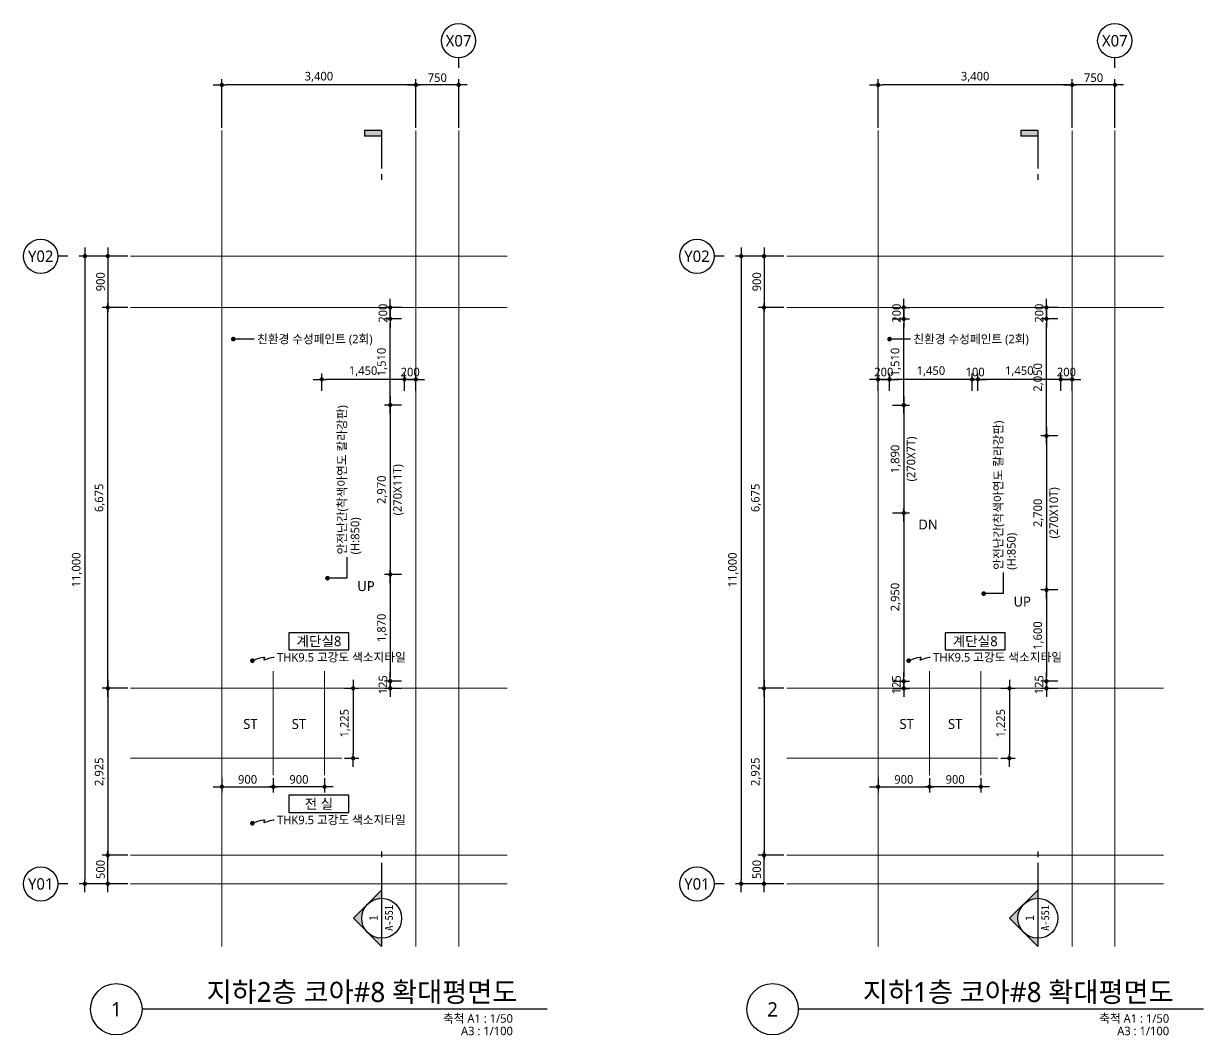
# Model space of a CAD drawing. Header units: millimetres. Extents: x 1467181 to 1850972, y 836037 to 895281.
# Drawn here: x 1598298 to 1618973, y 875511 to 893244 of the extents above; entities that cross this region are included whole.
import ezdxf
from ezdxf.enums import TextEntityAlignment as Align

# ---------------------------------------------------------------- set-up
doc = ezdxf.new("R2010")
doc.units = ezdxf.units.MM
doc.header["$MEASUREMENT"] = 0
doc.linetypes.add('CEN', pattern=[62, 60, -1, 0, -1])
doc.layers.get('0').update_dxf_attribs({"linetype": 'CONTINUOUS'})
for name, color, linetype, lineweight in [('A-AXIS-BUBL', 7, 'CONTINUOUS', 25), ('A-CNTL', 1, 'CEN', 15), ('A-DIMS', 7, 'CONTINUOUS', 25), ('A-MKXS-LEAD', 7, 'CONTINUOUS', 25), ('A-MKXS-MAK1', 3, 'CONTINUOUS', 25), ('A-MKXS-TEXT1', 3, 'CONTINUOUS', 25), ('A-MKXS-TEXT2', 7, 'CONTINUOUS', 25), ('A-MKXX-NAME', 3, 'CONTINUOUS', 25), ('A-MKXX-SYMB', 7, 'CONTINUOUS', 25), ('A-XXXX-SYMB', 7, 'CONTINUOUS', 25), ('A-XXXX-TXT1', 3, 'CONTINUOUS', 25), ('A-XXXX-TXT2', 3, 'CONTINUOUS', 25)]:
    doc.layers.add(name, color=color, linetype=linetype, lineweight=lineweight)
doc.styles.add('HY울릉도L', font='')
doc.styles.add('돋움체', font='')
doc.styles.add('맑은고딕', font='malgun.ttf')
doc.styles.get('HY울릉도L').set_extended_font_data('HYwulM')
doc.styles.get('돋움체').set_extended_font_data('DotumChe')
doc.dimstyles.new('CDIM', dxfattribs={"dimtxt": 3, "dimasz": 1.5, "dimexe": 2, "dimexo": 1, "dimgap": 1, "dimtad": 1, "dimdec": 0, "dimrnd": 0.5, "dimzin": 0, "dimdsep": 32, "dimlunit": 6, "dimtxsty": 'HY울릉도L', "dimblk1": '_CIDOT', "dimblk2": '_CIDOT', "dimsah": 1, "dimcen": 5.5, "dimclrd": 2, "dimclre": 2, "dimclrt": 7, "dimadec": 0, "dimazin": 0, "dimtfac": 1, "dimtdec": 0, "dimtix": 1, "dimtmove": 2, "dimatfit": 1, "dimldrblk": '_CIDOT', "dimfxl": 1, "dimtolj": 1, "dimtzin": 0, "dimlwd": -1, "dimarcsym": 0})

# ---------------------------------------------------------------- blocks, each defined once
blk = doc.blocks.new('_CIDOT')
at = {"color": 0, "linetype": 'ByBlock'}
blk.add_line((2, 0), (-1, 0), dxfattribs=at)
at = {"color": 0, "linetype": 'ByBlock', "const_width": 0.5}
blk.add_lwpolyline([(-0.25, 0, 1), (0.25, 0, 1)], format="xyb", close=True, dxfattribs=at)
blk = doc.blocks.new('*D15')
at = {"layer": 'A-DIMS', "lineweight": -2, "transparency": 16777216}
for p, q in [((-750, 13250), (-750, 14100)), ((0, 13250), (0, 14100))]:
    blk.add_line(p, q, dxfattribs=at)
at = {"layer": 'A-DIMS', "transparency": 16777216}
blk.add_line((-75, 14000), (-675, 14000), dxfattribs=at)
at = {"layer": 'A-DIMS', "transparency": 16777216, "xscale": 75, "yscale": 75, "zscale": 75, "rotation": 180}
blk.add_blockref('_CIDOT', (-750, 14000), dxfattribs=at)
at = {"layer": 'A-DIMS', "transparency": 16777216, "xscale": 75, "yscale": 75, "zscale": 75}
blk.add_blockref('_CIDOT', (0, 14000), dxfattribs=at)
at = {"layer": 'A-DIMS', "color": 3, "transparency": 16777216, "insert": (-375, 14127), "char_height": 150, "attachment_point": 5, "style": '맑은고딕'}
blk.add_mtext('\\A1;750', dxfattribs=at)
blk = doc.blocks.new('*D16')
at = {"layer": 'A-DIMS', "lineweight": -2, "transparency": 16777216}
for p, q in [((-4150, 13250), (-4150, 14100)), ((-750, 13250), (-750, 14100))]:
    blk.add_line(p, q, dxfattribs=at)
at = {"layer": 'A-DIMS', "transparency": 16777216}
blk.add_line((-825, 14000), (-4075, 14000), dxfattribs=at)
at = {"layer": 'A-DIMS', "transparency": 16777216, "xscale": 75, "yscale": 75, "zscale": 75, "rotation": 180}
blk.add_blockref('_CIDOT', (-4150, 14000), dxfattribs=at)
at = {"layer": 'A-DIMS', "transparency": 16777216, "xscale": 75, "yscale": 75, "zscale": 75}
blk.add_blockref('_CIDOT', (-750, 14000), dxfattribs=at)
at = {"layer": 'A-DIMS', "color": 3, "transparency": 16777216, "insert": (-2450, 14140), "char_height": 150, "attachment_point": 5, "style": '맑은고딕'}
blk.add_mtext('\\A1;3,400', dxfattribs=at)
blk = doc.blocks.new('*D17')
at = {"layer": 'A-DIMS', "lineweight": -2, "transparency": 16777216}
for p, q in [((-5800, 10100), (-6250, 10100)), ((-5800, 3425), (-6250, 3425))]:
    blk.add_line(p, q, dxfattribs=at)
at = {"layer": 'A-DIMS', "transparency": 16777216}
blk.add_line((-6150, 3500), (-6150, 10025), dxfattribs=at)
at = {"layer": 'A-DIMS', "transparency": 16777216, "xscale": 75, "yscale": 75, "zscale": 75}
for p, rotation in [((-6150, 10100), 90), ((-6150, 3425), 270)]:
    blk.add_blockref('_CIDOT', p, dxfattribs=dict(at, rotation=rotation))
at = {"layer": 'A-DIMS', "color": 3, "transparency": 16777216, "insert": (-6290, 6763), "char_height": 150, "attachment_point": 5, "rotation": 90, "style": '맑은고딕'}
blk.add_mtext('\\A1;6,675', dxfattribs=at)
blk = doc.blocks.new('*D18')
at = {"layer": 'A-DIMS', "lineweight": -2, "transparency": 16777216}
for p, q in [((-5800, 11000), (-6250, 11000)), ((-5800, 10100), (-6250, 10100))]:
    blk.add_line(p, q, dxfattribs=at)
at = {"layer": 'A-DIMS', "transparency": 16777216}
blk.add_line((-6150, 10925), (-6150, 10175), dxfattribs=at)
at = {"layer": 'A-DIMS', "transparency": 16777216, "xscale": 75, "yscale": 75, "zscale": 75}
for p, rotation in [((-6150, 11000), 90), ((-6150, 10100), 270)]:
    blk.add_blockref('_CIDOT', p, dxfattribs=dict(at, rotation=rotation))
at = {"layer": 'A-DIMS', "color": 3, "transparency": 16777216, "insert": (-6277, 10550), "char_height": 150, "attachment_point": 5, "rotation": 90, "style": '맑은고딕'}
blk.add_mtext('\\A1;900', dxfattribs=at)
blk = doc.blocks.new('*D19')
at = {"layer": 'A-DIMS', "lineweight": -2, "transparency": 16777216}
for p, q in [((-5800, 11000), (-6650, 11000)), ((-5800, 0), (-6650, 0))]:
    blk.add_line(p, q, dxfattribs=at)
at = {"layer": 'A-DIMS', "transparency": 16777216}
blk.add_line((-6550, 10925), (-6550, 75), dxfattribs=at)
at = {"layer": 'A-DIMS', "transparency": 16777216, "xscale": 75, "yscale": 75, "zscale": 75}
for p, rotation in [((-6550, 11000), 90), ((-6550, 0), 270)]:
    blk.add_blockref('_CIDOT', p, dxfattribs=dict(at, rotation=rotation))
at = {"layer": 'A-DIMS', "color": 3, "transparency": 16777216, "insert": (-6690, 5500), "char_height": 150, "attachment_point": 5, "rotation": 90, "style": '맑은고딕'}
blk.add_mtext('\\A1;11,000', dxfattribs=at)
blk = doc.blocks.new('*D20')
at = {"layer": 'A-DIMS', "lineweight": -2, "transparency": 16777216}
for p, q in [((-5800, 3425), (-6250, 3425)), ((-5800, 500), (-6250, 500))]:
    blk.add_line(p, q, dxfattribs=at)
at = {"layer": 'A-DIMS', "transparency": 16777216}
blk.add_line((-6150, 3350), (-6150, 575), dxfattribs=at)
at = {"layer": 'A-DIMS', "transparency": 16777216, "xscale": 75, "yscale": 75, "zscale": 75}
for p, rotation in [((-6150, 3425), 90), ((-6150, 500), 270)]:
    blk.add_blockref('_CIDOT', p, dxfattribs=dict(at, rotation=rotation))
at = {"layer": 'A-DIMS', "color": 3, "transparency": 16777216, "insert": (-6290, 1963), "char_height": 150, "attachment_point": 5, "rotation": 90, "style": '맑은고딕'}
blk.add_mtext('\\A1;2,925', dxfattribs=at)
blk = doc.blocks.new('*D21')
at = {"layer": 'A-DIMS', "lineweight": -2, "transparency": 16777216}
for p, q in [((-5800, 500), (-6250, 500)), ((-5800, 0), (-6250, 0))]:
    blk.add_line(p, q, dxfattribs=at)
at = {"layer": 'A-DIMS', "transparency": 16777216}
blk.add_line((-6150, 75), (-6150, 425), dxfattribs=at)
at = {"layer": 'A-DIMS', "transparency": 16777216, "xscale": 75, "yscale": 75, "zscale": 75}
for p, rotation in [((-6150, 500), 90), ((-6150, 0), 270)]:
    blk.add_blockref('_CIDOT', p, dxfattribs=dict(at, rotation=rotation))
at = {"layer": 'A-DIMS', "color": 3, "transparency": 16777216, "insert": (-6277, 250), "char_height": 150, "attachment_point": 5, "rotation": 90, "style": '맑은고딕'}
blk.add_mtext('\\A1;500', dxfattribs=at)
blk = doc.blocks.new('*D22')
at = {"layer": 'A-DIMS', "lineweight": -2, "transparency": 16777216}
for p, q in [((-3250, 1850), (-3250, 1600)), ((-2350, 1850), (-2350, 1600))]:
    blk.add_line(p, q, dxfattribs=at)
at = {"layer": 'A-DIMS', "transparency": 16777216}
blk.add_line((-2425, 1700), (-3175, 1700), dxfattribs=at)
at = {"layer": 'A-DIMS', "transparency": 16777216, "xscale": 75, "yscale": 75, "zscale": 75, "rotation": 180}
blk.add_blockref('_CIDOT', (-3250, 1700), dxfattribs=at)
at = {"layer": 'A-DIMS', "transparency": 16777216, "xscale": 75, "yscale": 75, "zscale": 75}
blk.add_blockref('_CIDOT', (-2350, 1700), dxfattribs=at)
at = {"layer": 'A-DIMS', "color": 3, "transparency": 16777216, "insert": (-2800, 1827), "char_height": 150, "attachment_point": 5, "style": '맑은고딕'}
blk.add_mtext('\\A1;900', dxfattribs=at)
blk = doc.blocks.new('*D23')
at = {"layer": 'A-DIMS', "lineweight": -2, "transparency": 16777216}
for p, q in [((-4150, 1850), (-4150, 1600)), ((-3250, 1850), (-3250, 1600))]:
    blk.add_line(p, q, dxfattribs=at)
at = {"layer": 'A-DIMS', "transparency": 16777216}
blk.add_line((-4075, 1700), (-3325, 1700), dxfattribs=at)
at = {"layer": 'A-DIMS', "transparency": 16777216, "xscale": 75, "yscale": 75, "zscale": 75, "rotation": 180}
blk.add_blockref('_CIDOT', (-4150, 1700), dxfattribs=at)
at = {"layer": 'A-DIMS', "transparency": 16777216, "xscale": 75, "yscale": 75, "zscale": 75}
blk.add_blockref('_CIDOT', (-3250, 1700), dxfattribs=at)
at = {"layer": 'A-DIMS', "color": 3, "transparency": 16777216, "insert": (-3700, 1827), "char_height": 150, "attachment_point": 5, "style": '맑은고딕'}
blk.add_mtext('\\A1;900', dxfattribs=at)
blk = doc.blocks.new('*D24')
at = {"layer": 'A-DIMS', "lineweight": -2, "transparency": 16777216}
for p, q in [((-2000, 3425), (-1750, 3425)), ((-2000, 2200), (-1750, 2200))]:
    blk.add_line(p, q, dxfattribs=at)
at = {"layer": 'A-DIMS', "transparency": 16777216}
blk.add_line((-1850, 3350), (-1850, 2275), dxfattribs=at)
at = {"layer": 'A-DIMS', "transparency": 16777216, "xscale": 75, "yscale": 75, "zscale": 75}
for p, rotation in [((-1850, 3425), 90), ((-1850, 2200), 270)]:
    blk.add_blockref('_CIDOT', p, dxfattribs=dict(at, rotation=rotation))
at = {"layer": 'A-DIMS', "color": 3, "transparency": 16777216, "insert": (-1990, 2813), "char_height": 150, "attachment_point": 5, "rotation": 90, "style": '맑은고딕'}
blk.add_mtext('\\A1;1,225', dxfattribs=at)
blk = doc.blocks.new('CORE 8- 단면')
at = {"layer": 'A-MKXS-MAK1'}
blk.add_hatch(color=256, dxfattribs=at).paths.add_polyline_path([(22637, 13698), (22637, 13798), (22937, 13798), (22937, 13698)])
h = blk.add_hatch(color=256, dxfattribs=at)
h.paths.add_polyline_path([(22442, -7), (22690, 241, 0.414214), (22690, -254)])
h.paths.add_polyline_path([(22690, 241), (22937, 488), (22937, 343, 0.198912)])
h.paths.add_polyline_path([(22690, -254, 0.198912), (22937, -357), (22937, -502)])
for p, q in [((22637, 13798), (22637, 13698)), ((22937, 13798), (22637, 13798)), ((22937, 13698), (22637, 13698)), ((22937, 13798), (22937, 13135)), ((22937, 13035), (22937, 12935)), ((22937, 1166), (22937, 1066)), ((22937, 966), (22937, -502)), ((22937, 488), (22442, -7)), ((22937, -502), (22442, -7))]:
    blk.add_line(p, q, dxfattribs=at)
blk.add_circle((22937, -7), 350, dxfattribs=at)
at = {"layer": 'A-MKXS-TEXT2', "style": '돋움체'}
for s, height, p in [('A-551', 140, (23065, 0)), ('1', 150, (22793, -2))]:
    blk.add_text(s, height=height, rotation=90, dxfattribs=at).set_placement(p, align=Align.MIDDLE)
blk = doc.blocks.new('*D277')
at = {"layer": 'A-DIMS', "lineweight": -2, "transparency": 16777216}
for p, q in [((1604923, 886559), (1604623, 886559)), ((1604923, 883589), (1604623, 883589))]:
    blk.add_line(p, q, dxfattribs=at)
at = {"layer": 'A-DIMS', "transparency": 16777216}
blk.add_line((1604723, 886484), (1604723, 883664), dxfattribs=at)
at = {"layer": 'A-DIMS', "transparency": 16777216, "xscale": 75, "yscale": 75, "zscale": 75}
for p, rotation in [((1604723, 886559), 90), ((1604723, 883589), 270)]:
    blk.add_blockref('_CIDOT', p, dxfattribs=dict(at, rotation=rotation))
at = {"layer": 'A-DIMS', "color": 3, "transparency": 16777216, "char_height": 150, "attachment_point": 5, "rotation": 90, "style": '맑은고딕'}
for s, insert in [('\\A1;(270X11T)', (1604867, 885074)), ('\\A1;2,970', (1604583, 885074))]:
    blk.add_mtext(s, dxfattribs=dict(at, insert=insert))
blk = doc.blocks.new('*D278')
at = {"layer": 'A-DIMS', "lineweight": -2, "transparency": 16777216}
for p, q in [((1604923, 888069), (1604623, 888069)), ((1604923, 886559), (1604623, 886559))]:
    blk.add_line(p, q, dxfattribs=at)
at = {"layer": 'A-DIMS', "transparency": 16777216}
blk.add_line((1604723, 886634), (1604723, 887994), dxfattribs=at)
at = {"layer": 'A-DIMS', "transparency": 16777216, "xscale": 75, "yscale": 75, "zscale": 75}
for p, rotation in [((1604723, 888069), 90), ((1604723, 886559), 270)]:
    blk.add_blockref('_CIDOT', p, dxfattribs=dict(at, rotation=rotation))
at = {"layer": 'A-DIMS', "color": 3, "transparency": 16777216, "insert": (1604583, 887314), "char_height": 150, "attachment_point": 5, "rotation": 90, "style": '맑은고딕'}
blk.add_mtext('\\A1;1,510', dxfattribs=at)
blk = doc.blocks.new('*D279')
at = {"layer": 'A-DIMS', "lineweight": -2, "transparency": 16777216}
for p, q in [((1604923, 883589), (1604623, 883589)), ((1604923, 881719), (1604623, 881719))]:
    blk.add_line(p, q, dxfattribs=at)
at = {"layer": 'A-DIMS', "transparency": 16777216}
blk.add_line((1604723, 883514), (1604723, 881794), dxfattribs=at)
at = {"layer": 'A-DIMS', "transparency": 16777216, "xscale": 75, "yscale": 75, "zscale": 75}
for p, rotation in [((1604723, 883589), 90), ((1604723, 881719), 270)]:
    blk.add_blockref('_CIDOT', p, dxfattribs=dict(at, rotation=rotation))
at = {"layer": 'A-DIMS', "color": 3, "transparency": 16777216, "insert": (1604583, 882654), "char_height": 150, "attachment_point": 5, "rotation": 90, "style": '맑은고딕'}
blk.add_mtext('\\A1;1,870', dxfattribs=at)
blk = doc.blocks.new('*D280')
at = {"layer": 'A-DIMS', "transparency": 16777216}
for p, q in [((1604723, 881794), (1604723, 881869)), ((1604723, 881719), (1604723, 881594)), ((1604723, 881519), (1604723, 881444))]:
    blk.add_line(p, q, dxfattribs=at)
at = {"layer": 'A-DIMS', "lineweight": -2, "transparency": 16777216}
for p, q in [((1604923, 881719), (1604623, 881719)), ((1604923, 881594), (1604623, 881594))]:
    blk.add_line(p, q, dxfattribs=at)
at = {"layer": 'A-DIMS', "transparency": 16777216, "xscale": 75, "yscale": 75, "zscale": 75}
for p, rotation in [((1604723, 881719), 270), ((1604723, 881594), 90)]:
    blk.add_blockref('_CIDOT', p, dxfattribs=dict(at, rotation=rotation))
at = {"layer": 'A-DIMS', "color": 3, "transparency": 16777216, "insert": (1604595, 881657), "char_height": 150, "attachment_point": 5, "rotation": 90, "style": '맑은고딕'}
blk.add_mtext('\\A1;125', dxfattribs=at)
blk = doc.blocks.new('*D281')
at = {"layer": 'A-DIMS', "transparency": 16777216}
for p, q in [((1604723, 888344), (1604723, 888419)), ((1604723, 888069), (1604723, 888269)), ((1604723, 887994), (1604723, 887919))]:
    blk.add_line(p, q, dxfattribs=at)
at = {"layer": 'A-DIMS', "lineweight": -2, "transparency": 16777216}
for p, q in [((1604923, 888269), (1604623, 888269)), ((1604923, 888069), (1604623, 888069))]:
    blk.add_line(p, q, dxfattribs=at)
at = {"layer": 'A-DIMS', "transparency": 16777216, "xscale": 75, "yscale": 75, "zscale": 75}
for p, rotation in [((1604723, 888269), 270), ((1604723, 888069), 90)]:
    blk.add_blockref('_CIDOT', p, dxfattribs=dict(at, rotation=rotation))
at = {"layer": 'A-DIMS', "color": 3, "transparency": 16777216, "insert": (1604596, 888169), "char_height": 150, "attachment_point": 5, "rotation": 90, "style": '맑은고딕'}
blk.add_mtext('\\A1;200', dxfattribs=at)
blk = doc.blocks.new('*D282')
at = {"layer": 'A-DIMS', "lineweight": -2, "transparency": 16777216}
for p, q in [((1603523, 886809), (1603523, 887109)), ((1604973, 886809), (1604973, 887109))]:
    blk.add_line(p, q, dxfattribs=at)
at = {"layer": 'A-DIMS', "transparency": 16777216}
blk.add_line((1604898, 887009), (1603598, 887009), dxfattribs=at)
at = {"layer": 'A-DIMS', "transparency": 16777216, "xscale": 75, "yscale": 75, "zscale": 75, "rotation": 180}
blk.add_blockref('_CIDOT', (1603523, 887009), dxfattribs=at)
at = {"layer": 'A-DIMS', "transparency": 16777216, "xscale": 75, "yscale": 75, "zscale": 75}
blk.add_blockref('_CIDOT', (1604973, 887009), dxfattribs=at)
at = {"layer": 'A-DIMS', "color": 3, "transparency": 16777216, "insert": (1604248, 887150), "char_height": 150, "attachment_point": 5, "style": '맑은고딕'}
blk.add_mtext('\\A1;1,450', dxfattribs=at)
blk = doc.blocks.new('*D283')
at = {"layer": 'A-DIMS', "transparency": 16777216}
for p, q in [((1604898, 887009), (1604823, 887009)), ((1605173, 887009), (1604973, 887009)), ((1605248, 887009), (1605323, 887009))]:
    blk.add_line(p, q, dxfattribs=at)
at = {"layer": 'A-DIMS', "lineweight": -2, "transparency": 16777216}
for p, q in [((1604973, 886809), (1604973, 887109)), ((1605173, 886809), (1605173, 887109))]:
    blk.add_line(p, q, dxfattribs=at)
at = {"layer": 'A-DIMS', "transparency": 16777216, "xscale": 75, "yscale": 75, "zscale": 75}
blk.add_blockref('_CIDOT', (1604973, 887009), dxfattribs=at)
at = {"layer": 'A-DIMS', "transparency": 16777216, "xscale": 75, "yscale": 75, "zscale": 75, "rotation": 180}
blk.add_blockref('_CIDOT', (1605173, 887009), dxfattribs=at)
at = {"layer": 'A-DIMS', "color": 3, "transparency": 16777216, "insert": (1605073, 887137), "char_height": 150, "attachment_point": 5, "style": '맑은고딕'}
blk.add_mtext('\\A1;200', dxfattribs=at)
blk = doc.blocks.new('*D284')
at = {"layer": 'A-DIMS', "lineweight": -2, "transparency": 16777216}
for p, q in [((1616423, 886019), (1616123, 886019)), ((1616423, 883319), (1616123, 883319))]:
    blk.add_line(p, q, dxfattribs=at)
at = {"layer": 'A-DIMS', "transparency": 16777216}
blk.add_line((1616223, 885944), (1616223, 883394), dxfattribs=at)
at = {"layer": 'A-DIMS', "transparency": 16777216, "xscale": 75, "yscale": 75, "zscale": 75}
for p, rotation in [((1616223, 886019), 90), ((1616223, 883319), 270)]:
    blk.add_blockref('_CIDOT', p, dxfattribs=dict(at, rotation=rotation))
at = {"layer": 'A-DIMS', "color": 3, "transparency": 16777216, "char_height": 150, "attachment_point": 5, "rotation": 90, "style": '맑은고딕'}
for s, insert in [('\\A1;(270X10T)', (1616367, 884669)), ('\\A1;2,700', (1616083, 884669))]:
    blk.add_mtext(s, dxfattribs=dict(at, insert=insert))
blk = doc.blocks.new('*D285')
at = {"layer": 'A-DIMS', "lineweight": -2, "transparency": 16777216}
for p, q in [((1616423, 888069), (1616123, 888069)), ((1616423, 886019), (1616123, 886019))]:
    blk.add_line(p, q, dxfattribs=at)
at = {"layer": 'A-DIMS', "transparency": 16777216}
blk.add_line((1616223, 886094), (1616223, 887994), dxfattribs=at)
at = {"layer": 'A-DIMS', "transparency": 16777216, "xscale": 75, "yscale": 75, "zscale": 75}
for p, rotation in [((1616223, 888069), 90), ((1616223, 886019), 270)]:
    blk.add_blockref('_CIDOT', p, dxfattribs=dict(at, rotation=rotation))
at = {"layer": 'A-DIMS', "color": 3, "transparency": 16777216, "insert": (1616083, 887044), "char_height": 150, "attachment_point": 5, "rotation": 90, "style": '맑은고딕'}
blk.add_mtext('\\A1;2,050', dxfattribs=at)
blk = doc.blocks.new('*D286')
at = {"layer": 'A-DIMS', "lineweight": -2, "transparency": 16777216}
for p, q in [((1616423, 883319), (1616123, 883319)), ((1616423, 881719), (1616123, 881719))]:
    blk.add_line(p, q, dxfattribs=at)
at = {"layer": 'A-DIMS', "transparency": 16777216}
blk.add_line((1616223, 883244), (1616223, 881794), dxfattribs=at)
at = {"layer": 'A-DIMS', "transparency": 16777216, "xscale": 75, "yscale": 75, "zscale": 75}
for p, rotation in [((1616223, 883319), 90), ((1616223, 881719), 270)]:
    blk.add_blockref('_CIDOT', p, dxfattribs=dict(at, rotation=rotation))
at = {"layer": 'A-DIMS', "color": 3, "transparency": 16777216, "insert": (1616083, 882519), "char_height": 150, "attachment_point": 5, "rotation": 90, "style": '맑은고딕'}
blk.add_mtext('\\A1;1,600', dxfattribs=at)
blk = doc.blocks.new('*D287')
at = {"layer": 'A-DIMS', "transparency": 16777216}
for p, q in [((1616223, 881794), (1616223, 881869)), ((1616223, 881719), (1616223, 881594)), ((1616223, 881519), (1616223, 881444))]:
    blk.add_line(p, q, dxfattribs=at)
at = {"layer": 'A-DIMS', "lineweight": -2, "transparency": 16777216}
for p, q in [((1616423, 881719), (1616123, 881719)), ((1616423, 881594), (1616123, 881594))]:
    blk.add_line(p, q, dxfattribs=at)
at = {"layer": 'A-DIMS', "transparency": 16777216, "xscale": 75, "yscale": 75, "zscale": 75}
for p, rotation in [((1616223, 881719), 270), ((1616223, 881594), 90)]:
    blk.add_blockref('_CIDOT', p, dxfattribs=dict(at, rotation=rotation))
at = {"layer": 'A-DIMS', "color": 3, "transparency": 16777216, "insert": (1616095, 881657), "char_height": 150, "attachment_point": 5, "rotation": 90, "style": '맑은고딕'}
blk.add_mtext('\\A1;125', dxfattribs=at)
blk = doc.blocks.new('*D288')
at = {"layer": 'A-DIMS', "transparency": 16777216}
for p, q in [((1616223, 888344), (1616223, 888419)), ((1616223, 888069), (1616223, 888269)), ((1616223, 887994), (1616223, 887919))]:
    blk.add_line(p, q, dxfattribs=at)
at = {"layer": 'A-DIMS', "lineweight": -2, "transparency": 16777216}
for p, q in [((1616423, 888269), (1616123, 888269)), ((1616423, 888069), (1616123, 888069))]:
    blk.add_line(p, q, dxfattribs=at)
at = {"layer": 'A-DIMS', "transparency": 16777216, "xscale": 75, "yscale": 75, "zscale": 75}
for p, rotation in [((1616223, 888269), 270), ((1616223, 888069), 90)]:
    blk.add_blockref('_CIDOT', p, dxfattribs=dict(at, rotation=rotation))
at = {"layer": 'A-DIMS', "color": 3, "transparency": 16777216, "insert": (1616096, 888169), "char_height": 150, "attachment_point": 5, "rotation": 90, "style": '맑은고딕'}
blk.add_mtext('\\A1;200', dxfattribs=at)
blk = doc.blocks.new('*D289')
at = {"layer": 'A-DIMS', "lineweight": -2, "transparency": 16777216}
for p, q in [((1615023, 886809), (1615023, 887109)), ((1616473, 886809), (1616473, 887109))]:
    blk.add_line(p, q, dxfattribs=at)
at = {"layer": 'A-DIMS', "transparency": 16777216}
blk.add_line((1616398, 887009), (1615098, 887009), dxfattribs=at)
at = {"layer": 'A-DIMS', "transparency": 16777216, "xscale": 75, "yscale": 75, "zscale": 75, "rotation": 180}
blk.add_blockref('_CIDOT', (1615023, 887009), dxfattribs=at)
at = {"layer": 'A-DIMS', "transparency": 16777216, "xscale": 75, "yscale": 75, "zscale": 75}
blk.add_blockref('_CIDOT', (1616473, 887009), dxfattribs=at)
at = {"layer": 'A-DIMS', "color": 3, "transparency": 16777216, "insert": (1615748, 887150), "char_height": 150, "attachment_point": 5, "style": '맑은고딕'}
blk.add_mtext('\\A1;1,450', dxfattribs=at)
blk = doc.blocks.new('*D290')
at = {"layer": 'A-DIMS', "transparency": 16777216}
for p, q in [((1616398, 887009), (1616323, 887009)), ((1616673, 887009), (1616473, 887009)), ((1616748, 887009), (1616823, 887009))]:
    blk.add_line(p, q, dxfattribs=at)
at = {"layer": 'A-DIMS', "lineweight": -2, "transparency": 16777216}
for p, q in [((1616473, 886809), (1616473, 887109)), ((1616673, 886809), (1616673, 887109))]:
    blk.add_line(p, q, dxfattribs=at)
at = {"layer": 'A-DIMS', "transparency": 16777216, "xscale": 75, "yscale": 75, "zscale": 75}
blk.add_blockref('_CIDOT', (1616473, 887009), dxfattribs=at)
at = {"layer": 'A-DIMS', "transparency": 16777216, "xscale": 75, "yscale": 75, "zscale": 75, "rotation": 180}
blk.add_blockref('_CIDOT', (1616673, 887009), dxfattribs=at)
at = {"layer": 'A-DIMS', "color": 3, "transparency": 16777216, "insert": (1616573, 887137), "char_height": 150, "attachment_point": 5, "style": '맑은고딕'}
blk.add_mtext('\\A1;200', dxfattribs=at)
blk = doc.blocks.new('*D291')
at = {"layer": 'A-DIMS', "lineweight": -2, "transparency": 16777216}
for p, q in [((1613473, 886809), (1613473, 887109)), ((1614923, 886809), (1614923, 887109))]:
    blk.add_line(p, q, dxfattribs=at)
at = {"layer": 'A-DIMS', "transparency": 16777216}
blk.add_line((1614848, 887009), (1613548, 887009), dxfattribs=at)
at = {"layer": 'A-DIMS', "transparency": 16777216, "xscale": 75, "yscale": 75, "zscale": 75, "rotation": 180}
blk.add_blockref('_CIDOT', (1613473, 887009), dxfattribs=at)
at = {"layer": 'A-DIMS', "transparency": 16777216, "xscale": 75, "yscale": 75, "zscale": 75}
blk.add_blockref('_CIDOT', (1614923, 887009), dxfattribs=at)
at = {"layer": 'A-DIMS', "color": 3, "transparency": 16777216, "insert": (1614198, 887150), "char_height": 150, "attachment_point": 5, "style": '맑은고딕'}
blk.add_mtext('\\A1;1,450', dxfattribs=at)
blk = doc.blocks.new('*D292')
at = {"layer": 'A-DIMS', "transparency": 16777216}
for p, q in [((1614848, 887009), (1614773, 887009)), ((1615023, 887009), (1614923, 887009)), ((1615098, 887009), (1615173, 887009))]:
    blk.add_line(p, q, dxfattribs=at)
at = {"layer": 'A-DIMS', "lineweight": -2, "transparency": 16777216}
for p, q in [((1614923, 886809), (1614923, 887109)), ((1615023, 886809), (1615023, 887109))]:
    blk.add_line(p, q, dxfattribs=at)
at = {"layer": 'A-DIMS', "transparency": 16777216, "xscale": 75, "yscale": 75, "zscale": 75}
blk.add_blockref('_CIDOT', (1614923, 887009), dxfattribs=at)
at = {"layer": 'A-DIMS', "transparency": 16777216, "xscale": 75, "yscale": 75, "zscale": 75, "rotation": 180}
blk.add_blockref('_CIDOT', (1615023, 887009), dxfattribs=at)
at = {"layer": 'A-DIMS', "color": 3, "transparency": 16777216, "insert": (1614973, 887137), "char_height": 150, "attachment_point": 5, "style": '맑은고딕'}
blk.add_mtext('\\A1;100', dxfattribs=at)
blk = doc.blocks.new('*D293')
at = {"layer": 'A-DIMS', "transparency": 16777216}
for p, q in [((1613198, 887009), (1613123, 887009)), ((1613473, 887009), (1613273, 887009)), ((1613548, 887009), (1613623, 887009))]:
    blk.add_line(p, q, dxfattribs=at)
at = {"layer": 'A-DIMS', "lineweight": -2, "transparency": 16777216}
for p, q in [((1613273, 886809), (1613273, 887109)), ((1613473, 886809), (1613473, 887109))]:
    blk.add_line(p, q, dxfattribs=at)
at = {"layer": 'A-DIMS', "transparency": 16777216, "xscale": 75, "yscale": 75, "zscale": 75}
blk.add_blockref('_CIDOT', (1613273, 887009), dxfattribs=at)
at = {"layer": 'A-DIMS', "transparency": 16777216, "xscale": 75, "yscale": 75, "zscale": 75, "rotation": 180}
blk.add_blockref('_CIDOT', (1613473, 887009), dxfattribs=at)
at = {"layer": 'A-DIMS', "color": 3, "transparency": 16777216, "insert": (1613373, 887137), "char_height": 150, "attachment_point": 5, "style": '맑은고딕'}
blk.add_mtext('\\A1;200', dxfattribs=at)
blk = doc.blocks.new('*D294')
at = {"layer": 'A-DIMS', "lineweight": -2, "transparency": 16777216}
for p, q in [((1613523, 886559), (1613823, 886559)), ((1613523, 884669), (1613823, 884669))]:
    blk.add_line(p, q, dxfattribs=at)
at = {"layer": 'A-DIMS', "transparency": 16777216}
blk.add_line((1613723, 886484), (1613723, 884744), dxfattribs=at)
at = {"layer": 'A-DIMS', "transparency": 16777216, "xscale": 75, "yscale": 75, "zscale": 75}
for p, rotation in [((1613723, 886559), 90), ((1613723, 884669), 270)]:
    blk.add_blockref('_CIDOT', p, dxfattribs=dict(at, rotation=rotation))
at = {"layer": 'A-DIMS', "color": 3, "transparency": 16777216, "char_height": 150, "attachment_point": 5, "rotation": 90, "style": '맑은고딕'}
for s, insert in [('\\A1;(270X7T)', (1613866, 885614)), ('\\A1;1,890', (1613583, 885614))]:
    blk.add_mtext(s, dxfattribs=dict(at, insert=insert))
blk = doc.blocks.new('*D295')
at = {"layer": 'A-DIMS', "lineweight": -2, "transparency": 16777216}
for p, q in [((1613523, 888069), (1613823, 888069)), ((1613523, 886559), (1613823, 886559))]:
    blk.add_line(p, q, dxfattribs=at)
at = {"layer": 'A-DIMS', "transparency": 16777216}
blk.add_line((1613723, 886634), (1613723, 887994), dxfattribs=at)
at = {"layer": 'A-DIMS', "transparency": 16777216, "xscale": 75, "yscale": 75, "zscale": 75}
for p, rotation in [((1613723, 888069), 90), ((1613723, 886559), 270)]:
    blk.add_blockref('_CIDOT', p, dxfattribs=dict(at, rotation=rotation))
at = {"layer": 'A-DIMS', "color": 3, "transparency": 16777216, "insert": (1613583, 887314), "char_height": 150, "attachment_point": 5, "rotation": 90, "style": '맑은고딕'}
blk.add_mtext('\\A1;1,510', dxfattribs=at)
blk = doc.blocks.new('*D296')
at = {"layer": 'A-DIMS', "lineweight": -2, "transparency": 16777216}
for p, q in [((1613523, 884669), (1613823, 884669)), ((1613523, 881719), (1613823, 881719))]:
    blk.add_line(p, q, dxfattribs=at)
at = {"layer": 'A-DIMS', "transparency": 16777216}
blk.add_line((1613723, 884594), (1613723, 881794), dxfattribs=at)
at = {"layer": 'A-DIMS', "transparency": 16777216, "xscale": 75, "yscale": 75, "zscale": 75}
for p, rotation in [((1613723, 884669), 90), ((1613723, 881719), 270)]:
    blk.add_blockref('_CIDOT', p, dxfattribs=dict(at, rotation=rotation))
at = {"layer": 'A-DIMS', "color": 3, "transparency": 16777216, "insert": (1613583, 883194), "char_height": 150, "attachment_point": 5, "rotation": 90, "style": '맑은고딕'}
blk.add_mtext('\\A1;2,950', dxfattribs=at)
blk = doc.blocks.new('*D297')
at = {"layer": 'A-DIMS', "transparency": 16777216}
for p, q in [((1613723, 881794), (1613723, 881869)), ((1613723, 881719), (1613723, 881594)), ((1613723, 881519), (1613723, 881444))]:
    blk.add_line(p, q, dxfattribs=at)
at = {"layer": 'A-DIMS', "lineweight": -2, "transparency": 16777216}
for p, q in [((1613523, 881719), (1613823, 881719)), ((1613523, 881594), (1613823, 881594))]:
    blk.add_line(p, q, dxfattribs=at)
at = {"layer": 'A-DIMS', "transparency": 16777216, "xscale": 75, "yscale": 75, "zscale": 75}
for p, rotation in [((1613723, 881719), 270), ((1613723, 881594), 90)]:
    blk.add_blockref('_CIDOT', p, dxfattribs=dict(at, rotation=rotation))
at = {"layer": 'A-DIMS', "color": 3, "transparency": 16777216, "insert": (1613595, 881657), "char_height": 150, "attachment_point": 5, "rotation": 90, "style": '맑은고딕'}
blk.add_mtext('\\A1;125', dxfattribs=at)
blk = doc.blocks.new('*D298')
at = {"layer": 'A-DIMS', "transparency": 16777216}
for p, q in [((1613723, 888344), (1613723, 888419)), ((1613723, 888069), (1613723, 888269)), ((1613723, 887994), (1613723, 887919))]:
    blk.add_line(p, q, dxfattribs=at)
at = {"layer": 'A-DIMS', "lineweight": -2, "transparency": 16777216}
for p, q in [((1613523, 888269), (1613823, 888269)), ((1613523, 888069), (1613823, 888069))]:
    blk.add_line(p, q, dxfattribs=at)
at = {"layer": 'A-DIMS', "transparency": 16777216, "xscale": 75, "yscale": 75, "zscale": 75}
for p, rotation in [((1613723, 888269), 270), ((1613723, 888069), 90)]:
    blk.add_blockref('_CIDOT', p, dxfattribs=dict(at, rotation=rotation))
at = {"layer": 'A-DIMS', "color": 3, "transparency": 16777216, "insert": (1613596, 888169), "char_height": 150, "attachment_point": 5, "rotation": 90, "style": '맑은고딕'}
blk.add_mtext('\\A1;200', dxfattribs=at)
blk = doc.blocks.new('CORE8_GRID')
at = {"layer": 'A-AXIS-BUBL', "ltscale": 0.2}
for p, q in [((0, 14300), (0, 14475)), ((-6850, 11000), (-7025, 11000)), ((-6850, 0), (-7025, 0))]:
    blk.add_line(p, q, dxfattribs=at)
for centre in [(-2.9, 14775), (-7325, 10997.1), (-7325, -2.9)]:
    blk.add_circle(centre, 300, dxfattribs=at)
at = {"layer": 'A-CNTL'}
for p, q in [((-4150, -1100), (-4150, 13200)), ((-750, -1100), (-750, 13200)), ((0, -1100), (0, 13200)), ((-5750, 11000), (850, 11000)), ((-5750, 10100), (850, 10100)), ((-3250, 1900), (-3250, 3725)), ((-2350, 1900), (-2350, 3725)), ((-5750, 3425), (850, 3425)), ((-5750, 2200), (-2050, 2200)), ((-5750, 500), (850, 500)), ((-5750, 0), (850, 0))]:
    blk.add_line(p, q, dxfattribs=at)
at = {"layer": 'A-XXXX-TXT2', "ltscale": 0.2, "style": '맑은고딕'}
for s, p in [('X07', (-2.9, 14775)), ('Y02', (-7325, 10997.1)), ('Y01', (-7325, -2.9))]:
    blk.add_text(s, height=200, dxfattribs=at).set_placement(p, align=Align.MIDDLE)
at = {"layer": 'A-DIMS'}
for base, p1, p2, angle, picture, middle in [((-4150, 14000), (-750, 13200), (-4150, 13200), 180, '*D16', (-2450, 14140.1)), ((-750, 14000), (0, 13200), (-750, 13200), 180, '*D15', (-375, 14127.5)), ((-6550, 0), (-5750, 11000), (-5750, 0), 90, '*D19', (-6690.5, 5500)), ((-6150, 10100), (-5750, 11000), (-5750, 10100), 90, '*D18', (-6277.5, 10550)), ((-6150, 10100), (-5750, 3425), (-5750, 10100), 270, '*D17', (-6290.1, 6762.5)), ((-6150, 500), (-5750, 3425), (-5750, 500), 90, '*D20', (-6290.1, 1962.5)), ((-1850, 2200), (-2050, 3425), (-2050, 2200), 90, '*D24', (-1990.5, 2812.5)), ((-3250, 1700), (-4150, 1900), (-3250, 1900), 180, '*D23', (-3700, 1827.5)), ((-6150, 500), (-5750, 0), (-5750, 500), 270, '*D21', (-6277.5, 250))]:
    dim = blk.add_linear_dim(base=base, p1=p1, p2=p2, angle=angle, dimstyle='CDIM', override={"dimscale": 50, "dimtxsty": '맑은고딕', "dimclrd": 256, "dimclre": 256, "dimclrt": 3}, dxfattribs=at)
    dim.commit()
    dim.dimension.update_dxf_attribs({"geometry": picture, "text_midpoint": middle})
dim = blk.add_linear_dim(base=(-3250, 1700), p1=(-2350, 1900), p2=(-3250, 1900), dimstyle='CDIM', override={"dimscale": 50, "dimtxsty": '맑은고딕', "dimclrd": 256, "dimclre": 256, "dimclrt": 3}, dxfattribs=at)
dim.commit()
dim.dimension.update_dxf_attribs({"geometry": '*D22', "text_midpoint": (-2800, 1827.5)})

msp = doc.modelspace()

# ---------------------------------------------------------------- linework, layer by layer
at = {"layer": 'A-MKXS-LEAD', "const_width": 40}
for points in [[(1601952.4, 887716.9, 1), (1601993.8, 887712.7, 1)], [(1613452.4, 887716.9, 1), (1613493.8, 887712.7, 1)], [(1603625.3, 883503.6, -1), (1603621.2, 883545.1, -1)], [(1615125.2, 883233.6, -1), (1615121, 883275.1, -1)], [(1602287.4, 882081.4, 1), (1602328.8, 882077.2, 1)], [(1613787.4, 882081.4, 1), (1613828.8, 882077.2, 1)], [(1602287.4, 879231.4, 1), (1602328.8, 879227.2, 1)]]:
    msp.add_lwpolyline(points, format="xyb", close=True, dxfattribs=at)
at = {"layer": 'A-MKXS-LEAD'}
for points in [[(1602340.1, 887714.8), (1601973.1, 887714.8), (1601973.1, 887714.8)], [(1613840.1, 887714.8), (1613473.1, 887714.8), (1613473.1, 887714.8)], [(1603962.6, 883891.4), (1603962.6, 883524.4), (1603623.3, 883524.4)], [(1615462.5, 883621.4), (1615462.5, 883254.4), (1615123.1, 883254.4)], [(1602307.3, 882079), (1602405, 882115.8), (1602468.7, 882135.7), (1602505, 882142.2), (1602520.3, 882138.7), (1602521.5, 882128.8), (1602515, 882116), (1602507.5, 882103.8), (1602505.5, 882095.7), (1602514.2, 882094.4), (1602532.3, 882098.8), (1602557.2, 882107), (1602586.1, 882117.1), (1602616.3, 882127.2), (1602645.1, 882135.4), (1602669.8, 882139.7), (1602687.6, 882138.3)], [(1613807.3, 882079), (1613905, 882115.8), (1613968.7, 882135.7), (1614005, 882142.2), (1614020.4, 882138.7), (1614021.5, 882128.8), (1614015, 882116), (1614007.5, 882103.8), (1614005.5, 882095.7), (1614014.2, 882094.4), (1614032.3, 882098.8), (1614057.2, 882107), (1614086.1, 882117.1), (1614116.3, 882127.2), (1614145.1, 882135.4), (1614169.8, 882139.7), (1614187.6, 882138.3)], [(1602307.3, 879229), (1602405, 879265.8), (1602468.7, 879285.7), (1602505, 879292.2), (1602520.4, 879288.7), (1602521.5, 879278.8), (1602515, 879266), (1602507.5, 879253.8), (1602505.5, 879245.7), (1602514.2, 879244.4), (1602532.3, 879248.8), (1602557.2, 879257), (1602586.1, 879267.1), (1602616.3, 879277.2), (1602645.1, 879285.4), (1602669.8, 879289.7), (1602687.6, 879288.3)]]:
    msp.add_lwpolyline(points, dxfattribs=at)
at = {"layer": 'A-MKXX-SYMB'}
for points in [[(1603998.2, 882569.4), (1602948.2, 882569.4), (1602948.2, 882269.4), (1603998.2, 882269.4)], [(1615498.3, 882569.4), (1614448.3, 882569.4), (1614448.3, 882269.4), (1615498.3, 882269.4)], [(1603998.2, 879719.4), (1602948.2, 879719.4), (1602948.2, 879419.4), (1603998.2, 879419.4)]]:
    msp.add_lwpolyline(points, close=True, dxfattribs=at)
at = {"layer": 'A-XXXX-SYMB'}
for p, q in [((1607473.2, 875969.4), (1600373.2, 875969.4)), ((1618973.2, 875969.4), (1611873.2, 875969.4))]:
    msp.add_line(p, q, dxfattribs=at)
for centre in [(1599923.2, 875969.4), (1611423.2, 875969.4)]:
    msp.add_circle(centre, 450, dxfattribs=at)

# ---------------------------------------------------------------- block references
at = {"layer": 'A-DIMS'}
for name, p in [('CORE8_GRID', (1605923.2, 878169.4)), ('CORE8_GRID', (1617423.2, 878169.4)), ('CORE 8- 단면', (1581635.9, 877571)), ('CORE 8- 단면', (1593135.9, 877571))]:
    msp.add_blockref(name, p, dxfattribs=at)

# ---------------------------------------------------------------- texts
at = {"layer": 'A-MKXS-TEXT1', "style": '맑은고딕'}
for s, p in [('친환경 수성페인트 (2회)', (1602390.1, 887714.8)), ('친환경 수성페인트 (2회)', (1613890.1, 887714.8)), ('THK9.5 고강도 색소지타일', (1602737.6, 882138.3)), ('THK9.5 고강도 색소지타일', (1614237.6, 882138.3)), ('THK9.5 고강도 색소지타일', (1602737.6, 879288.3))]:
    msp.add_text(s, height=150, dxfattribs=at).set_placement(p, align=Align.MIDDLE_LEFT)
for s, p in [('안전난간(착색아연도 칼라강판)', (1603879.2, 883941.4)), ('안전난간(착색아연도 칼라강판)', (1615379.1, 883671.4)), ('(H:850)', (1604106.7, 883941.4)), ('(H:850)', (1615606.6, 883671.4))]:
    msp.add_text(s, height=150, rotation=90, dxfattribs=at).set_placement(p, align=Align.MIDDLE_LEFT)
at = {"layer": 'A-MKXX-NAME', "style": '맑은고딕'}
for s, p in [('DN', (1614148.1, 884465.6)), ('UP', (1604298.3, 883385.6)), ('UP', (1615798.3, 883115.6)), ('계단실8', (1603473.2, 882419.4)), ('계단실8', (1614973.3, 882419.4)), ('ST', (1602273.2, 880969.4)), ('ST', (1603123.2, 880969.4)), ('ST', (1613773.2, 880969.4)), ('ST', (1614623.2, 880969.4)), ('전 실', (1603473.2, 879569.4))]:
    msp.add_text(s, height=175, dxfattribs=at).set_placement(p, align=Align.MIDDLE_CENTER)
at = {"layer": 'A-XXXX-TXT1', "style": '맑은고딕'}
for s, p in [('지하2층 코아#8 확대평면도', (1606951.2, 875992)), ('지하1층 코아#8 확대평면도', (1618451.2, 875992))]:
    msp.add_text(s, height=350, dxfattribs=at).set_placement(p, align=Align.BOTTOM_RIGHT)
for s, p in [('1', (1599923.2, 875969.4)), ('2', (1611423.2, 875969.4))]:
    msp.add_text(s, height=250, dxfattribs=at).set_placement(p, align=Align.MIDDLE)
for s, p in [('축척 A1 : 1/50', (1606873.4, 875883.2)), ('축척 A1 : 1/50', (1618373.4, 875883.2)), ('A3 : 1/100', (1606873.4, 875664.3)), ('A3 : 1/100', (1618373.4, 875664.3))]:
    msp.add_text(s, height=150, dxfattribs=at).set_placement(p, align=Align.TOP_RIGHT)

# ---------------------------------------------------------------- dimensions: what is measured, and where the dimension line sits
at = {"layer": 'A-DIMS'}
for base, p1, p2, picture, middle in [((1604723.3, 888269.4), (1604973.3, 888069.4), (1604973.3, 888269.4), '*D281', (1604595.8, 888169.4)), ((1613723.3, 888269.4), (1613473.3, 888069.4), (1613473.3, 888269.4), '*D298', (1613595.8, 888169.4)), ((1616223.2, 888269.4), (1616473.3, 888069.4), (1616473.3, 888269.4), '*D288', (1616095.7, 888169.4)), ((1604723.3, 888069.4), (1604973.3, 886559.4), (1604973.3, 888069.4), '*D278', (1604582.8, 887314.4)), ((1613723.3, 888069.4), (1613473.3, 886559.4), (1613473.3, 888069.4), '*D295', (1613582.8, 887314.4)), ((1616223.2, 888069.4), (1616473.3, 886019.4), (1616473.3, 888069.4), '*D285', (1616083.2, 887044.4))]:
    dim = msp.add_linear_dim(base=base, p1=p1, p2=p2, angle=90, dimstyle='CDIM', override={"dimscale": 50, "dimtxsty": '맑은고딕', "dimclrd": 256, "dimclre": 256, "dimclrt": 3}, dxfattribs=at)
    dim.commit()
    dim.dimension.update_dxf_attribs({"geometry": picture, "text_midpoint": middle})
for base, p1, p2, picture, middle in [((1603523.3, 887009.4), (1604973.3, 886759.4), (1603523.3, 886759.4), '*D282', (1604248.3, 887149.8)), ((1604973.3, 887009.4), (1605173.2, 886759.4), (1604973.3, 886759.4), '*D283', (1605073.2, 887136.9)), ((1613273.3, 887009.4), (1613473.3, 886759.4), (1613273.3, 886759.4), '*D293', (1613373.3, 887136.9)), ((1613473.3, 887009.4), (1614923.3, 886759.4), (1613473.3, 886759.4), '*D291', (1614198.3, 887149.8)), ((1614923.3, 887009.4), (1615023.3, 886759.4), (1614923.3, 886759.4), '*D292', (1614973.3, 887137.3)), ((1615023.3, 887009.4), (1616473.3, 886759.4), (1615023.3, 886759.4), '*D289', (1615748.3, 887149.8)), ((1616473.3, 887009.4), (1616673.2, 886759.4), (1616473.3, 886759.4), '*D290', (1616573.2, 887136.9))]:
    dim = msp.add_linear_dim(base=base, p1=p1, p2=p2, dimstyle='CDIM', override={"dimscale": 50, "dimtxsty": '맑은고딕', "dimclrd": 256, "dimclre": 256, "dimclrt": 3}, dxfattribs=at)
    dim.commit()
    dim.dimension.update_dxf_attribs({"geometry": picture, "text_midpoint": middle})
for base, p1, p2, text, picture, middle in [((1604723.3, 883589.4), (1604973.3, 886559.4), (1604973.3, 883589.4), '<>\\X(270X11T)', '*D277', (1604723.3, 885074.4)), ((1613723.1, 884669.4), (1613473.3, 886559.4), (1613473.1, 884669.4), '<>\\X(270X7T)', '*D294', (1613723.1, 885614.4)), ((1616223.3, 883319.4), (1616473.3, 886019.4), (1616473.3, 883319.4), '<>\\X(270X10T)', '*D284', (1616223.3, 884669.4)), ((1613723.1, 881719.4), (1613473.1, 884669.4), (1613473.3, 881719.4), '<>\\X', '*D296', (1613723.1, 883194.4)), ((1604723.3, 881719.4), (1604973.3, 883589.4), (1604973.3, 881719.4), '<>\\X', '*D279', (1604723.3, 882654.4)), ((1616223.2, 881719.4), (1616473.3, 883319.4), (1616473.2, 881719.4), '<>\\X', '*D286', (1616223.2, 882519.4)), ((1604723.3, 881594.4), (1604973.3, 881719.4), (1604973.3, 881594.4), '<>\\X', '*D280', (1604723.3, 881656.9)), ((1613723.3, 881594.4), (1613473.3, 881719.4), (1613473.3, 881594.4), '<>\\X', '*D297', (1613723.3, 881656.9)), ((1616223.2, 881594.4), (1616473.2, 881719.4), (1616473.2, 881594.4), '<>\\X', '*D287', (1616223.2, 881656.9))]:
    dim = msp.add_linear_dim(base=base, p1=p1, p2=p2, angle=90, text=text, dimstyle='CDIM', override={"dimscale": 50, "dimtxsty": '맑은고딕', "dimclrd": 256, "dimclre": 256, "dimclrt": 3}, dxfattribs=at)
    dim.commit()
    dim.dimension.update_dxf_attribs({"geometry": picture, "text_midpoint": middle})

doc.saveas('drawing.dxf')
